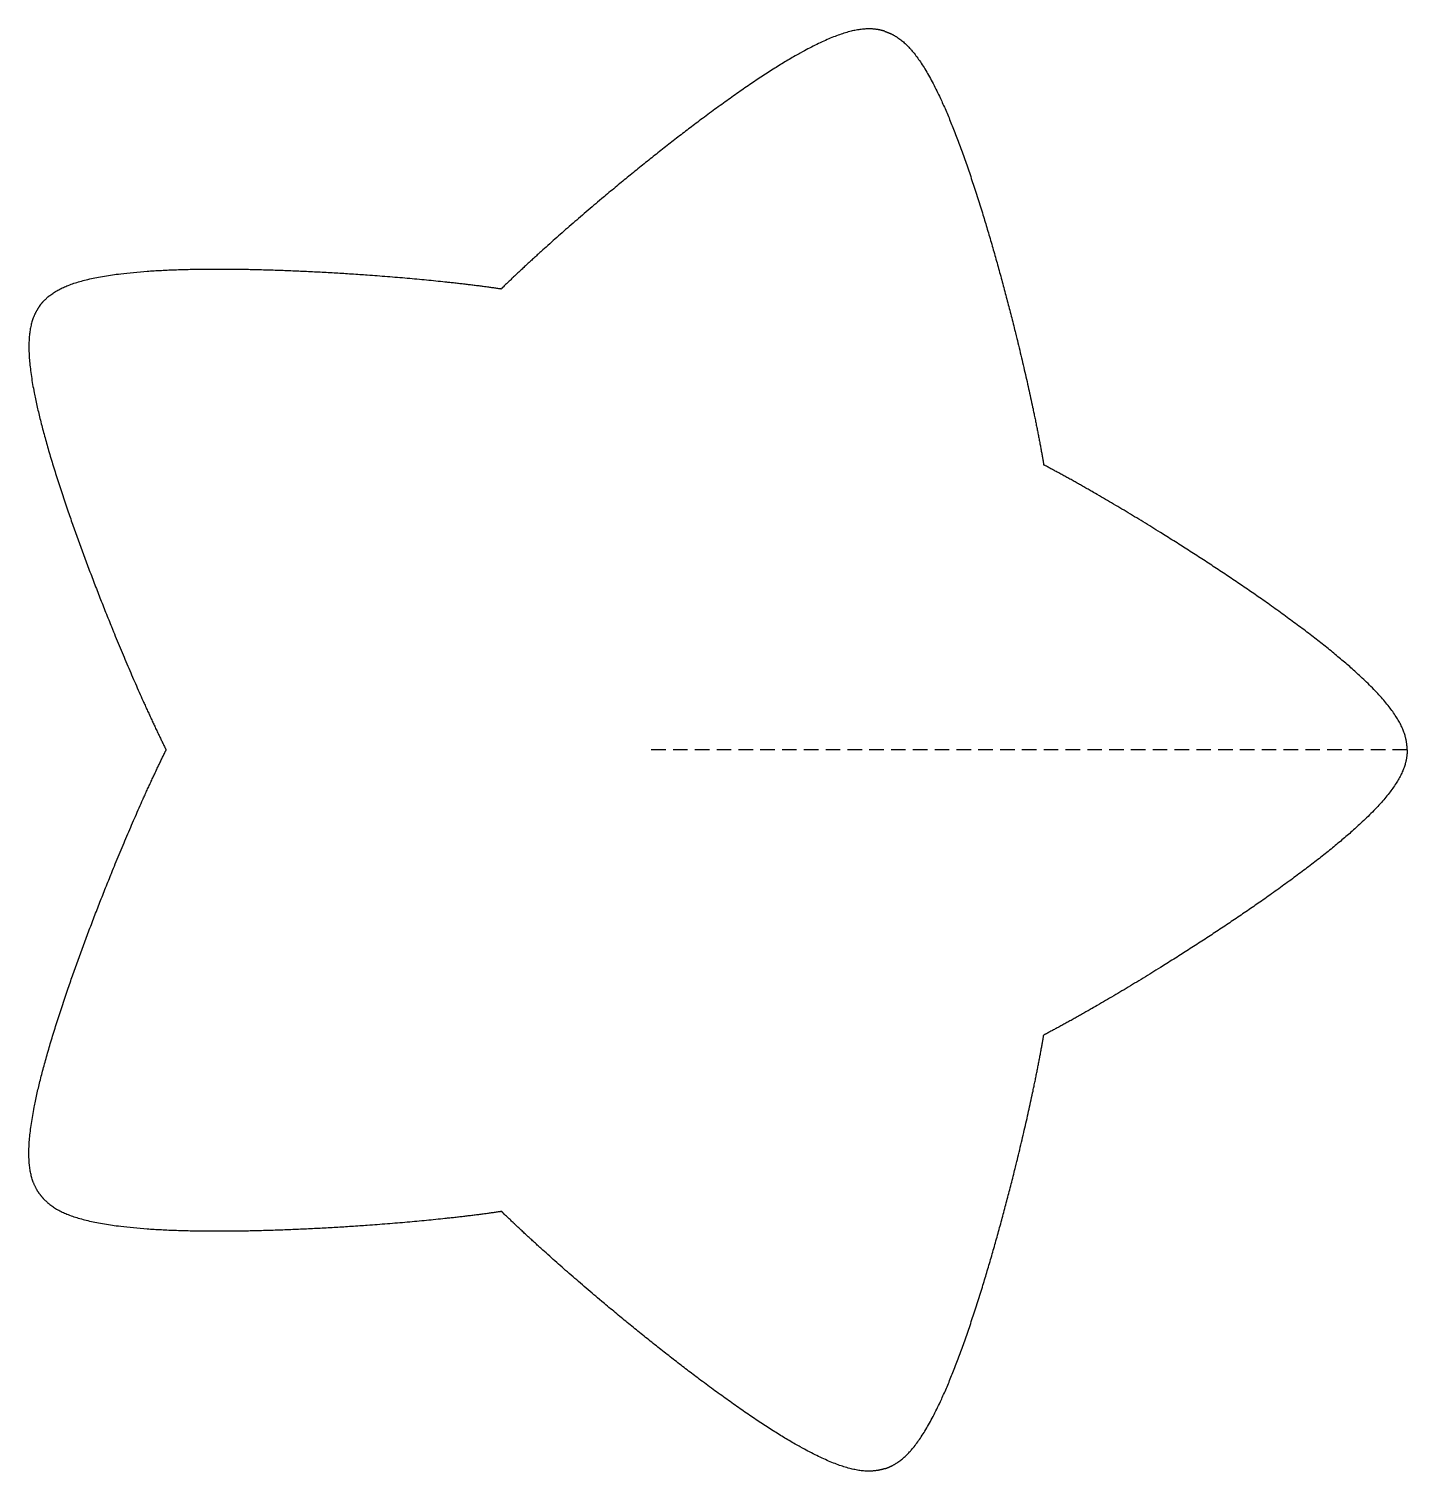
# Model space of a CAD drawing. Header units: millimetres. Extents: x 3.6 to 51, y -49.8 to -0.2.
import ezdxf

# ---------------------------------------------------------------- set-up
doc = ezdxf.new("R2010")
doc.units = ezdxf.units.MM
doc.linetypes.add('DASHED', pattern=[0.75, 0.5, -0.25])
doc.layers.get('0').update_dxf_attribs({"linetype": 'CONTINUOUS'})

msp = doc.modelspace()

# ---------------------------------------------------------------- linework, layer by layer
at = {"linetype": 'DASHED'}
msp.add_line((51, -25), (25, -25), dxfattribs=at)
for points, knots in [([(33.034, -0.272), (32.915, -0.234), (32.569, -0.153), (31.91, -0.162), (30.645, -0.622), (28.383, -2.018), (25.385, -4.269), (22.879, -6.348), (21.243, -7.798), (20.327, -8.657), (19.902, -9.073), (19.844, -9.13)], [0.3440398, 0.3440398, 0.3440398, 0.3440398, 0.3440398, 0.3440398, 0.4, 0.5, 0.6, 0.7, 0.8, 0.9, 0.9162753, 0.9162753, 0.9162753, 0.9162753, 0.9162753, 0.9162753]), ([(33.034, -0.272), (33.153, -0.311), (33.481, -0.449), (34.009, -0.843), (34.762, -1.96), (35.772, -4.419), (36.874, -8.002), (37.679, -11.157), (38.151, -13.291), (38.387, -14.525), (38.486, -15.111), (38.499, -15.192)], [0.3439955, 0.3439955, 0.3439955, 0.3439955, 0.3439955, 0.3439955, 0.4, 0.5, 0.6, 0.7, 0.8, 0.9, 0.9162753, 0.9162753, 0.9162753, 0.9162753, 0.9162753, 0.9162753]), ([(3.967, -9.716), (4.04, -9.615), (4.273, -9.346), (4.811, -8.967), (6.105, -8.596), (8.755, -8.395), (12.503, -8.454), (15.752, -8.664), (17.928, -8.875), (19.174, -9.032), (19.763, -9.118), (19.844, -9.13)], [0.3441625, 0.3441625, 0.3441625, 0.3441625, 0.3441625, 0.3441625, 0.4, 0.5, 0.6, 0.7, 0.8, 0.9, 0.9162753, 0.9162753, 0.9162753, 0.9162753, 0.9162753, 0.9162753]), ([(3.967, -9.716), (3.893, -9.818), (3.708, -10.122), (3.512, -10.751), (3.559, -12.097), (4.188, -14.681), (5.402, -18.227), (6.606, -21.253), (7.479, -23.257), (8.013, -24.394), (8.277, -24.927), (8.314, -25)], [0.3438728, 0.3438728, 0.3438728, 0.3438728, 0.3438728, 0.3438728, 0.4, 0.5, 0.6, 0.7, 0.8, 0.9, 0.9162753, 0.9162753, 0.9162753, 0.9162753, 0.9162753, 0.9162753]), ([(51, -25), (51, -24.875), (50.97, -24.52), (50.758, -23.896), (49.929, -22.836), (47.903, -21.115), (44.836, -18.96), (42.084, -17.219), (40.199, -16.111), (39.099, -15.506), (38.572, -15.23), (38.499, -15.192)], [0.3440177, 0.3440177, 0.3440177, 0.3440177, 0.3440177, 0.3440177, 0.4, 0.5, 0.6, 0.7, 0.8, 0.9, 0.9162753, 0.9162753, 0.9162753, 0.9162753, 0.9162753, 0.9162753]), ([(3.965, -40.282), (3.892, -40.181), (3.708, -39.876), (3.512, -39.247), (3.56, -37.902), (4.188, -35.319), (5.402, -31.773), (6.606, -28.747), (7.479, -26.743), (8.013, -25.606), (8.277, -25.073), (8.314, -25)], [0.3440398, 0.3440398, 0.3440398, 0.3440398, 0.3440398, 0.3440398, 0.4, 0.5, 0.6, 0.7, 0.8, 0.9, 0.9162753, 0.9162753, 0.9162753, 0.9162753, 0.9162753, 0.9162753]), ([(51, -25), (51, -25.125), (50.97, -25.48), (50.758, -26.103), (49.929, -27.164), (47.903, -28.885), (44.836, -31.04), (42.084, -32.781), (40.199, -33.889), (39.099, -34.494), (38.572, -34.77), (38.499, -34.808)], [0.3439955, 0.3439955, 0.3439955, 0.3439955, 0.3439955, 0.3439955, 0.4, 0.5, 0.6, 0.7, 0.8, 0.9, 0.9162753, 0.9162753, 0.9162753, 0.9162753, 0.9162753, 0.9162753]), ([(33.035, -49.727), (33.154, -49.689), (33.482, -49.551), (34.009, -49.156), (34.762, -48.04), (35.772, -45.581), (36.874, -41.998), (37.679, -38.843), (38.151, -36.709), (38.387, -35.475), (38.486, -34.889), (38.499, -34.808)], [0.3440398, 0.3440398, 0.3440398, 0.3440398, 0.3440398, 0.3440398, 0.4, 0.5, 0.6, 0.7, 0.8, 0.9, 0.9162753, 0.9162753, 0.9162753, 0.9162753, 0.9162753, 0.9162753]), ([(3.965, -40.282), (4.039, -40.384), (4.272, -40.653), (4.81, -41.033), (6.104, -41.404), (8.755, -41.605), (12.503, -41.546), (15.752, -41.336), (17.928, -41.125), (19.174, -40.968), (19.763, -40.882), (19.844, -40.87)], [0.3439955, 0.3439955, 0.3439955, 0.3439955, 0.3439955, 0.3439955, 0.4, 0.5, 0.6, 0.7, 0.8, 0.9, 0.9162753, 0.9162753, 0.9162753, 0.9162753, 0.9162753, 0.9162753]), ([(33.035, -49.727), (32.916, -49.766), (32.569, -49.847), (31.91, -49.839), (30.645, -49.378), (28.383, -47.982), (25.385, -45.731), (22.879, -43.652), (21.243, -42.202), (20.327, -41.343), (19.902, -40.927), (19.844, -40.87)], [0.3439955, 0.3439955, 0.3439955, 0.3439955, 0.3439955, 0.3439955, 0.4, 0.5, 0.6, 0.7, 0.8, 0.9, 0.9162753, 0.9162753, 0.9162753, 0.9162753, 0.9162753, 0.9162753])]:
    msp.add_open_spline(points, degree=5, knots=knots)

doc.saveas('drawing.dxf')
